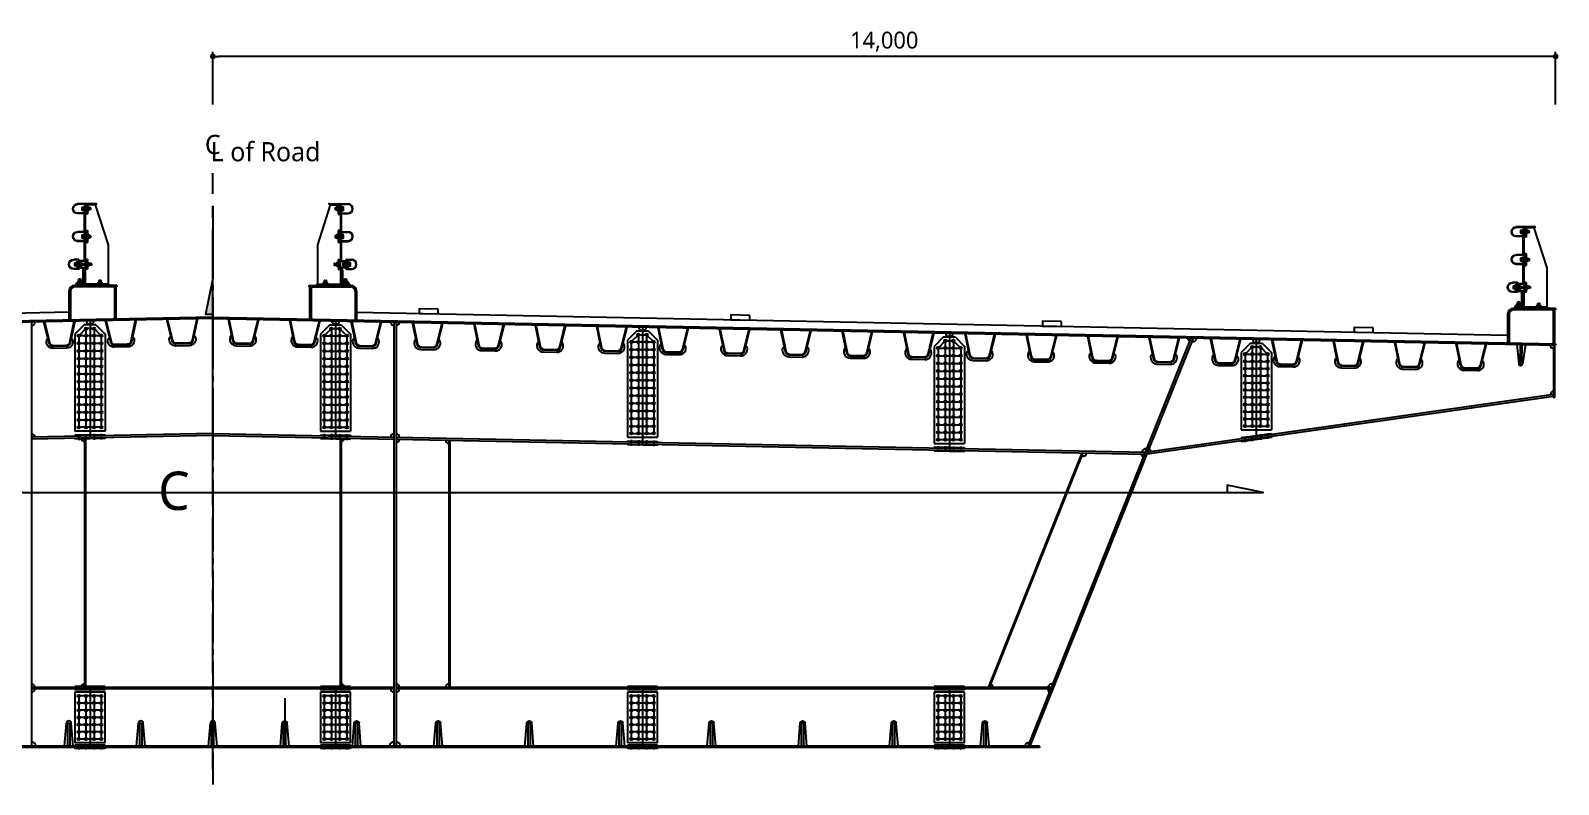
# Model space of a CAD drawing. Header units: metres. Extents: x 185094 to 267743, y 19941 to 53123.
# Drawn here: x 199271 to 215201, y 19941 to 27803 of the extents above; entities that cross this region are included whole.
import ezdxf
from ezdxf.enums import TextEntityAlignment as Align

# ---------------------------------------------------------------- set-up
doc = ezdxf.new("R2010")
doc.units = ezdxf.units.M
doc.header["$LTSCALE"] = 500
for name, pattern in [('CENTER', [2, 1.25, -0.25, 0.25, -0.25]), ('CENTERX2', [101.6, 63.5, -12.7, 12.7, -12.7]), ('D_CENTER', [1.9, 1.5, -0.15, 0.1, -0.15])]:
    doc.linetypes.add(name, pattern=pattern)
doc.layers.get('Defpoints').update_dxf_attribs({"color": 150})
for name, color, linetype in [('CEN', 1, 'CENTERX2'), ('CS-CENT', 1, 'CENTER'), ('CS-DIML', 1, 'Continuous'), ('CS-LEAL', 1, 'Continuous'), ('CS-LIN3', 2, 'Continuous'), ('CS-STEL-MAJR', 3, 'Continuous'), ('CZ-TEX2', 7, 'Continuous'), ('DRAW', 2, 'Continuous'), ('F-SPLICE', 1, 'Continuous'), ('PATT11', 1, 'Continuous'), ('STEEL', 4, 'Continuous')]:
    doc.layers.add(name, color=color, linetype=linetype)
doc.styles.add('CZ-TEXT2', font='malgun_0.ttf')
doc.dimstyles.new('일반도면_100', dxfattribs={"dimscale": 120, "dimtxt": 3.5, "dimasz": 1.2, "dimexe": 1, "dimexo": 0, "dimgap": 1, "dimtad": 1, "dimdec": 0, "dimzin": 0, "dimlunit": 6, "dimtxsty": 'CZ-TEXT2', "dimblk1": 'DOT', "dimblk2": 'DOT', "dimsah": 1, "dimcen": 0.09, "dimclrd": 1, "dimclre": 1, "dimclrt": 7, "dimadec": 0, "dimazin": 0, "dimtfac": 0.072, "dimtdec": 0, "dimtix": 1, "dimtmove": 2, "dimatfit": 2, "dimldrblk": 'DOT', "dimfxl": 0, "dimtolj": 1, "dimtzin": 0, "dimarcsym": 0})

# ---------------------------------------------------------------- blocks, each defined once
blk = doc.blocks.new('U-RIB')
at = {"layer": 'DRAW', "color": 3}
for p, q in [((-152, 0), (-160, -2)), ((-152, 0), (-102, -221)), ((102, -221), (152, 0)), ((152, 0), (160, -2)), ((-160, -2), (-109, -227)), ((109, -227), (160, -2)), ((-70, -260), (70, -260)), ((-70, -280), (70, -280)), ((-63, -252), (63, -252))]:
    blk.add_line(p, q, dxfattribs=at)
for centre, radius, start, end in [((-70, -212), 68, 162.5368, 270), ((-116, -198), 20, 100.4697, 161.2317), ((-69, -220), 40, 190.0739, 269.5546), ((-63, -212), 40, 192.8619, 269.5255), ((63, -212), 40, 270.4745, 347.1381), ((70, -212), 68, 270, 17.4632), ((69, -220), 40, 270.4454, 349.9261), ((116, -198), 20, 18.7683, 79.5303)]:
    blk.add_arc(centre, radius, start, end, dxfattribs=at)
blk = doc.blocks.new('RIB-200X20P')
at = {"layer": 'CS-STEL-MAJR'}
for p, q in [((-45, 0), (-20, -202)), ((-10, 0), (-10, -200)), ((10, 0), (10, -200)), ((45, 0), (20, -202)), ((-10, -200), (10, -200))]:
    blk.add_line(p, q, dxfattribs=at)
blk.add_arc((0, -200), 20, 187.0816, 352.9184, dxfattribs=at)
blk = doc.blocks.new('부_방호울타리0.85')
at = {"layer": 'CS-LIN3'}
for p, q in [((145, 842), (10, 422)), ((135, 850), (135, 842)), ((135, 850), (235, 850)), ((135, 842), (227, 842)), ((196, 807), (196, 793)), ((198, 809), (267, 809)), ((209, 786), (209, 814)), ((224, 817), (212, 817)), ((224, 822), (227, 822)), ((224, 783), (224, 817)), ((227, 842), (227, 742)), ((235, 850), (235, 750)), ((235, 843), (235, 818)), ((239, 843), (239, 818)), ((239, 830), (249, 830)), ((239, 818), (249, 818)), ((242, 850), (330, 850)), ((242, 846), (330, 846)), ((242, 815), (250, 815)), ((242, 811), (250, 811)), ((250, 815), (250, 811)), ((255, 812), (255, 788)), ((267, 812), (267, 788)), ((198, 791), (267, 791)), ((224, 783), (212, 783)), ((224, 778), (227, 778)), ((227, 742), (252, 742)), ((235, 782), (235, 757)), ((235, 750), (260, 750)), ((239, 782), (249, 782)), ((239, 782), (239, 757)), ((239, 770), (249, 770)), ((242, 789), (250, 789)), ((242, 785), (250, 785)), ((242, 754), (330, 754)), ((242, 750), (330, 750)), ((250, 789), (250, 785)), ((252, 742), (252, 573)), ((260, 750), (260, 565)), ((196, 517), (196, 503)), ((198, 519), (267, 519)), ((198, 501), (267, 501)), ((209, 496), (209, 524)), ((224, 527), (212, 527)), ((224, 493), (212, 493)), ((224, 532), (227, 532)), ((224, 493), (224, 527)), ((224, 488), (227, 488)), ((227, 573), (227, 447)), ((252, 573), (227, 573)), ((235, 565), (235, 455)), ((260, 565), (235, 565)), ((235, 553), (235, 528)), ((235, 492), (235, 467)), ((239, 553), (239, 528)), ((239, 540), (249, 540)), ((239, 528), (249, 528)), ((239, 492), (249, 492)), ((239, 492), (239, 467)), ((239, 480), (249, 480)), ((242, 560), (330, 560)), ((242, 556), (330, 556)), ((242, 525), (250, 525)), ((242, 521), (250, 521)), ((242, 499), (250, 499)), ((242, 495), (250, 495)), ((250, 525), (250, 521)), ((250, 499), (250, 495)), ((255, 522), (255, 498)), ((267, 522), (267, 498)), ((10, 422), (10, 14)), ((252, 447), (227, 447)), ((260, 455), (235, 455)), ((242, 464), (330, 464)), ((242, 460), (330, 460)), ((252, 447), (252, 270)), ((260, 455), (260, 262)), ((186, 227), (186, 213)), ((188, 229), (238, 229)), ((188, 211), (238, 211)), ((209, 206), (209, 234)), ((224, 237), (212, 237)), ((224, 203), (212, 203)), ((224, 242), (227, 242)), ((224, 203), (224, 237)), ((224, 198), (227, 198)), ((227, 270), (227, 169)), ((227, 270), (252, 270)), ((227, 169), (252, 169)), ((235, 262), (235, 177)), ((235, 262), (260, 262)), ((235, 177), (260, 177)), ((238, 237), (250, 237)), ((238, 203), (238, 237)), ((238, 208), (238, 232)), ((238, 203), (250, 203)), ((252, 169), (252, 14)), ((253, 206), (253, 234)), ((260, 177), (260, 14)), ((260, 164), (266, 164)), ((276, 227), (276, 213)), ((278, 229), (342, 229)), ((278, 211), (342, 211)), ((289, 206), (289, 234)), ((304, 237), (292, 237)), ((304, 203), (292, 203)), ((304, 242), (307, 242)), ((304, 203), (304, 237)), ((304, 198), (307, 198)), ((310, 177), (310, 263)), ((314, 238), (314, 263)), ((314, 250), (324, 250)), ((314, 238), (324, 238)), ((314, 177), (314, 202)), ((314, 202), (324, 202)), ((314, 190), (324, 190)), ((317, 270), (370, 270)), ((317, 266), (370, 266)), ((317, 235), (327, 235)), ((317, 231), (327, 231)), ((317, 209), (327, 209)), ((317, 205), (327, 205)), ((317, 174), (370, 174)), ((317, 170), (370, 170)), ((327, 231), (327, 235)), ((327, 205), (327, 209)), ((330, 208), (330, 232)), ((342, 208), (342, 232)), ((0, 14), (350, 14)), ((0, 14), (0, 0)), ((0, 0), (350, 0)), ((64, 14), (122, 14)), ((70, 17), (120, 17)), ((70, 14), (70, 17)), ((75, 17), (75, 30)), ((78, 33), (112, 33)), ((84, 33), (84, 48)), ((87, 51), (103, 51)), ((106, 33), (106, 48)), ((115, 17), (115, 30)), ((120, 14), (120, 17)), ((274, 156), (274, 28)), ((274, 28), (332, 28)), ((280, 31), (330, 31)), ((280, 28), (280, 31)), ((285, 31), (285, 44)), ((288, 47), (322, 47)), ((294, 47), (294, 62)), ((297, 65), (313, 65)), ((316, 47), (316, 62)), ((325, 31), (325, 44)), ((330, 28), (330, 31)), ((340, 14), (340, 20)), ((350, 14), (350, 0))]:
    blk.add_line(p, q, dxfattribs=at)
for points in [[(224, 822), (224, 778)], [(224, 532), (224, 488)], [(224, 242), (224, 198)], [(304, 242), (304, 198)]]:
    blk.add_lwpolyline(points, dxfattribs=at)
for points in [[(267, 783), (279, 783, 0.414214), (282, 786), (282, 814, 0.414214), (279, 817), (267, 817)], [(267, 493), (279, 493, 0.414214), (282, 496), (282, 524, 0.414214), (279, 527), (267, 527)], [(235, 189), (235, 251, -0.414214), (241, 257), (304, 257, -0.414214), (310, 251), (310, 189, -0.414214), (304, 182), (241, 182, -0.414214)], [(238, 189), (238, 251, -0.414214), (241, 254), (304, 254, -0.414214), (307, 251), (307, 189, -0.414214), (304, 186), (241, 186, -0.414214)], [(342, 203), (354, 203, 0.414214), (357, 206), (357, 234, 0.414214), (354, 237), (342, 237)]]:
    blk.add_lwpolyline(points, format="xyb", close=True, dxfattribs=at)
for centre, radius, start, end in [((198, 807), 2, 90, 180), ((212, 814), 3, 90, 180), ((242, 843), 7, 90, 180), ((242, 818), 7, 180, 270), ((242, 843), 3, 90, 180), ((242, 818), 3, 180, 270), ((249, 812), 18, 0, 90), ((249, 812), 6, 0, 90), ((330, 800), 50, 270, 90), ((330, 800), 46, 270, 90), ((198, 793), 2, 180, 270), ((212, 786), 3, 180, 270), ((242, 782), 7, 90, 180), ((242, 757), 7, 180, 270), ((242, 782), 3, 90, 180), ((242, 757), 3, 180, 270), ((249, 788), 6, 270, 0), ((249, 788), 18, 270, 0), ((198, 517), 2, 90, 180), ((198, 503), 2, 180, 270), ((212, 524), 3, 90, 180), ((212, 496), 3, 180, 270), ((242, 553), 7, 90, 180), ((242, 528), 7, 180, 270), ((242, 492), 7, 90, 180), ((242, 553), 3, 90, 180), ((242, 528), 3, 180, 270), ((242, 492), 3, 90, 180), ((249, 522), 18, 0, 90), ((249, 522), 6, 0, 90), ((249, 498), 6, 270, 0), ((249, 498), 18, 270, 0), ((330, 510), 50, 270, 90), ((330, 510), 46, 270, 90), ((242, 467), 7, 180, 270), ((242, 467), 3, 180, 270), ((188, 227), 2, 90, 180), ((188, 213), 2, 180, 270), ((212, 234), 3, 90, 180), ((212, 206), 3, 180, 270), ((250, 234), 3, 0, 90), ((250, 206), 3, 270, 0), ((266, 156), 8, 0, 90), ((278, 227), 2, 90, 180), ((278, 213), 2, 180, 270), ((292, 234), 3, 90, 180), ((292, 206), 3, 180, 270), ((317, 263), 7, 90, 180), ((317, 238), 7, 180, 270), ((317, 202), 7, 90, 180), ((317, 177), 7, 180, 270), ((317, 263), 3, 90, 180), ((317, 238), 3, 180, 270), ((317, 202), 3, 90, 180), ((317, 177), 3, 180, 270), ((324, 232), 18, 0, 90), ((324, 232), 6, 0, 90), ((324, 208), 6, 270, 0), ((324, 208), 18, 270, 0), ((370, 220), 50, 270, 90), ((370, 220), 46, 270, 90), ((78, 30), 3, 90, 180), ((87, 48), 3, 90, 180), ((103, 48), 3, 0, 90), ((112, 30), 3, 0, 90), ((288, 44), 3, 90, 180), ((297, 62), 3, 90, 180), ((313, 62), 3, 0, 90), ((322, 44), 3, 0, 90), ((332, 20), 8, 0, 90)]:
    blk.add_arc(centre, radius, start, end, dxfattribs=at)
for p in [(135, 850), (235, 850), (235, 850), (235, 560), (235, 560)]:
    blk.add_point(p, dxfattribs=at)
blk = doc.blocks.new('RIB-240X24P')
at = {"layer": 'CS-STEL-MAJR'}
for p, q in [((-45, 0), (-25, 242)), ((-12, 0), (-12, 240)), ((-12, 240), (12, 240)), ((12, 0), (12, 240)), ((45, 0), (25, 242))]:
    blk.add_line(p, q, dxfattribs=at)
blk.add_arc((0, 240), 25, 4.7433, 175.2567, dxfattribs=at)
blk = doc.blocks.new('_Dot')
at = {"color": 0, "linetype": 'ByBlock', "lineweight": -2}
blk.add_line((-0.5, 0), (-1, 0), dxfattribs=at)
at = {"color": 0, "linetype": 'ByBlock', "const_width": 0.5}
blk.add_lwpolyline([(-0.25, 0, 1), (0.25, 0, 1)], format="xyb", close=True, dxfattribs=at)
blk = doc.blocks.new('*D463')
at = {"layer": 'CS-DIML', "color": 1, "lineweight": -2, "transparency": 16777216}
for p, q in [((201171, 27033), (201171, 27583)), ((215171, 27033), (215171, 27583)), ((215111, 27533), (201231, 27533))]:
    blk.add_line(p, q, dxfattribs=at)
at = {"layer": 'Defpoints', "color": 0, "transparency": 16777216}
for p in [(201171, 27533), (201171, 27033), (215171, 27033)]:
    blk.add_point(p, dxfattribs=at)
at = {"layer": 'CS-DIML', "color": 1, "lineweight": -2, "transparency": 16777216, "xscale": 59.99999999999995, "yscale": 59.99999999999995, "zscale": 59.99999999999995, "rotation": 180}
blk.add_blockref('_Dot', (201171, 27533), dxfattribs=at)
at = {"layer": 'CS-DIML', "color": 1, "lineweight": -2, "transparency": 16777216, "xscale": 59.99999999999995, "yscale": 59.99999999999995, "zscale": 59.99999999999995}
blk.add_blockref('_Dot', (215171, 27533), dxfattribs=at)
at = {"layer": 'CS-DIML', "color": 7, "transparency": 16777216, "insert": (208171, 27688), "char_height": 175, "attachment_point": 5, "style": 'CZ-TEXT2'}
blk.add_mtext('\\A1;14,000', dxfattribs=at)

msp = doc.modelspace()

# ---------------------------------------------------------------- hatches: boundary and pattern name
at = {"layer": 'CS-LEAL'}
msp.add_hatch(color=256, dxfattribs=at).paths.add_polyline_path([(201170.5357, 25221.2878), (201170.5357, 24846.2878), (201095.5357, 24846.2878)])

# ---------------------------------------------------------------- linework, layer by layer
at = {"color": 3}
for p, q in [((199670.5357, 25084.8859), (199670.5357, 24784.8878)), ((199686.5357, 25084.8859), (199686.5357, 24785.2078)), ((202654.5357, 25084.8859), (202654.5357, 24785.2078)), ((202670.5357, 25084.8859), (202670.5357, 24784.8878)), ((214670.5357, 24844.8859), (214670.5357, 24544.8878)), ((214686.5357, 24844.8859), (214686.5357, 24544.5678))]:
    msp.add_line(p, q, dxfattribs=at)
for centre, radius, start, end in [((199730.5357, 25084.8878), 60, 89.99999999, 179.99999994), ((199730.5357, 25084.8878), 44, 89.99999999, 179.99999994), ((202610.5357, 25084.8878), 60, 0.00000006, 90.00000001), ((202610.5357, 25084.8878), 44, 0.00000006, 90.00000001), ((214730.5357, 24844.8878), 60, 89.99999999, 179.99999994), ((214730.5357, 24844.8878), 44, 89.99999999, 179.99999994)]:
    msp.add_arc(centre, radius, start, end, dxfattribs=at)
msp.add_arc((202509.5357, 23554.1038), 35, 270, 358.85423716)
at = {"layer": 'CEN', "color": 1, "linetype": 'D_CENTER'}
msp.add_line((201170.5357, 25971.9206), (201170.5357, 19940.5505), dxfattribs=at)
at = {"layer": 'CS-CENT'}
msp.add_line((201170.5357, 20098.8878), (201170.5357, 26314.8878), dxfattribs=at)
at = {"layer": 'CS-DIML'}
msp.add_line((201920.5357, 20840.0434), (201920.5357, 20340.0434), dxfattribs=at)
at = {"layer": 'CS-LEAL'}
for points in [[(201170.5357, 22971.2878), (201170.5357, 25221.2878), (201095.5357, 24846.2878), (201170.5357, 24846.2878)], [(190220.6593, 22985.2878), (212120.4121, 22985.2878), (211745.4121, 23060.2878), (211745.4121, 22985.2878)]]:
    msp.add_lwpolyline(points, dxfattribs=at)
at = {"layer": 'CS-LIN3'}
for p, q in [((199670.5357, 24864.8878), (187670.5357, 24624.8878)), ((202670.5357, 24864.8878), (214670.5357, 24624.8878))]:
    msp.add_line(p, q, dxfattribs=at)
at = {"layer": 'CS-LIN3', "ltscale": 0.05}
for p, q in [((199830.5357, 24735.2878), (199733.0357, 24637.7878)), ((199950.5357, 24735.2878), (199830.5357, 24735.2878)), ((199895.5357, 24740.3878), (199885.5357, 24740.1878)), ((199890.5357, 24789.2878), (199890.5357, 23555.2838)), ((199950.5357, 24735.2878), (200048.0357, 24637.7878)), ((202390.5357, 24735.2878), (202293.0357, 24637.7878)), ((202390.5357, 24735.2878), (202510.5357, 24735.2878)), ((202445.5357, 24740.3878), (202455.5357, 24740.1878)), ((202450.5357, 24789.2878), (202450.5357, 23555.2838)), ((202510.5357, 24735.2878), (202608.0357, 24637.7878)), ((205650.5357, 24725.2878), (205650.5357, 23491.2838)), ((199733.0357, 24637.7878), (199733.0357, 23625.2878)), ((200048.0357, 24637.7878), (200048.0357, 23625.2878)), ((202293.0357, 24637.7878), (202293.0357, 23625.2878)), ((202608.0357, 24637.7878), (202608.0357, 23625.2878)), ((205590.5357, 24671.2878), (205493.0357, 24573.7878)), ((205493.0357, 24573.7878), (205493.0357, 23561.2878)), ((205590.5357, 24671.2878), (205710.5357, 24671.2878)), ((205645.5357, 24676.3878), (205655.5357, 24676.1878)), ((205710.5357, 24671.2878), (205808.0357, 24573.7878)), ((205808.0357, 24573.7878), (205808.0357, 23561.2878)), ((208790.5357, 24607.2878), (208693.0357, 24509.7878)), ((208790.5357, 24607.2878), (208910.5357, 24607.2878)), ((208845.5357, 24612.3878), (208855.5357, 24612.1878)), ((208850.5357, 24661.2878), (208850.5357, 23427.2838)), ((208910.5357, 24607.2878), (209008.0357, 24509.7878)), ((211990.5357, 24543.2878), (211893.0357, 24445.7878)), ((211990.5357, 24543.2878), (212110.5357, 24543.2878)), ((212045.5357, 24548.3878), (212055.5357, 24548.1878)), ((212050.5357, 24597.2878), (212050.5357, 23547.3194)), ((212110.5357, 24543.2878), (212208.0357, 24445.7878)), ((208693.0357, 24509.7878), (208693.0357, 23497.2878)), ((209008.0357, 24509.7878), (209008.0357, 23497.2878)), ((211893.0357, 24445.7878), (211893.0357, 23638.2878)), ((212208.0357, 24445.7878), (212208.0357, 23638.2878)), ((200048.0357, 23625.2878), (199733.0357, 23625.2878)), ((200048.0357, 23588.4378), (199733.0357, 23582.1378)), ((199733.0357, 23582.1378), (199733.0357, 23572.1378)), ((200048.0357, 23588.4378), (200048.0357, 23578.4378)), ((202293.0357, 23625.2878), (202608.0357, 23625.2878)), ((202293.0357, 23588.4378), (202293.0357, 23578.4378)), ((202293.0357, 23588.4378), (202608.0357, 23582.1378)), ((202608.0357, 23582.1378), (202608.0357, 23572.1378)), ((211893.0357, 23638.2878), (212208.0357, 23638.2878)), ((212208.0357, 23598.7147), (211893.0357, 23554.0555)), ((212208.0357, 23598.7147), (212208.0357, 23588.7147)), ((199733.0357, 23552.1338), (199733.0357, 23542.1338)), ((200048.0357, 23548.4338), (199733.0357, 23542.1338)), ((200048.0357, 23558.4338), (200048.0357, 23548.4338)), ((202293.0357, 23558.4338), (202293.0357, 23548.4338)), ((202293.0357, 23548.4338), (202608.0357, 23542.1338)), ((202608.0357, 23552.1338), (202608.0357, 23542.1338)), ((205493.0357, 23561.2878), (205808.0357, 23561.2878)), ((205493.0357, 23524.4378), (205493.0357, 23514.4378)), ((205493.0357, 23524.4378), (205808.0357, 23518.1378)), ((205493.0357, 23494.4338), (205493.0357, 23484.4338)), ((205493.0357, 23484.4338), (205808.0357, 23478.1338)), ((205808.0357, 23518.1378), (205808.0357, 23508.1378)), ((205808.0357, 23488.1338), (205808.0357, 23478.1338)), ((208693.0357, 23497.2878), (209008.0357, 23497.2878)), ((208693.0357, 23460.4378), (208693.0357, 23450.4378)), ((208693.0357, 23460.4378), (209008.0357, 23454.1378)), ((208693.0357, 23430.4338), (208693.0357, 23420.4338)), ((208693.0357, 23420.4338), (209008.0357, 23414.1338)), ((209008.0357, 23454.1378), (209008.0357, 23444.1378)), ((209008.0357, 23424.1338), (209008.0357, 23414.1338)), ((212208.0357, 23559.6015), (211893.0357, 23515.0373)), ((211893.0357, 23554.0555), (211893.0357, 23544.0555)), ((211893.0357, 23525.0373), (211893.0357, 23515.0373)), ((212208.0357, 23569.6015), (212208.0357, 23559.6015)), ((200048.0357, 20962.8878), (199733.0357, 20962.8878)), ((199733.0357, 20962.8878), (199733.0357, 20952.8878)), ((199733.0357, 20938.8878), (199733.0357, 20928.8878)), ((200048.0357, 20928.8878), (199733.0357, 20928.8878)), ((200048.0357, 20903.8878), (199733.0357, 20903.8878)), ((199733.0357, 20903.8878), (199733.0357, 20373.8878)), ((199890.5357, 20952.8878), (199890.5357, 20324.8878)), ((200048.0357, 20962.8878), (200048.0357, 20952.8878)), ((200048.0357, 20938.8878), (200048.0357, 20928.8878)), ((200048.0357, 20373.8878), (200048.0357, 20903.8878)), ((202608.0357, 20962.8878), (202293.0357, 20962.8878)), ((202293.0357, 20962.8878), (202293.0357, 20952.8878)), ((202293.0357, 20938.8878), (202293.0357, 20928.8878)), ((202608.0357, 20928.8878), (202293.0357, 20928.8878)), ((202608.0357, 20903.8878), (202293.0357, 20903.8878)), ((202293.0357, 20903.8878), (202293.0357, 20373.8878)), ((202450.5357, 20952.8878), (202450.5357, 20324.8878)), ((202608.0357, 20962.8878), (202608.0357, 20952.8878)), ((202608.0357, 20938.8878), (202608.0357, 20928.8878)), ((202608.0357, 20373.8878), (202608.0357, 20903.8878)), ((205808.0357, 20962.8878), (205493.0357, 20962.8878)), ((205493.0357, 20962.8878), (205493.0357, 20952.8878)), ((205493.0357, 20938.8878), (205493.0357, 20928.8878)), ((205808.0357, 20928.8878), (205493.0357, 20928.8878)), ((205808.0357, 20903.8878), (205493.0357, 20903.8878)), ((205493.0357, 20903.8878), (205493.0357, 20373.8878)), ((205650.5357, 20952.8878), (205650.5357, 20324.8878)), ((205808.0357, 20962.8878), (205808.0357, 20952.8878)), ((205808.0357, 20938.8878), (205808.0357, 20928.8878)), ((205808.0357, 20373.8878), (205808.0357, 20903.8878)), ((209008.0357, 20962.8878), (208693.0357, 20962.8878)), ((208693.0357, 20962.8878), (208693.0357, 20952.8878)), ((208693.0357, 20938.8878), (208693.0357, 20928.8878)), ((209008.0357, 20928.8878), (208693.0357, 20928.8878)), ((209008.0357, 20903.8878), (208693.0357, 20903.8878)), ((208693.0357, 20903.8878), (208693.0357, 20373.8878)), ((208850.5357, 20952.8878), (208850.5357, 20324.8878)), ((209008.0357, 20962.8878), (209008.0357, 20952.8878)), ((209008.0357, 20938.8878), (209008.0357, 20928.8878)), ((209008.0357, 20373.8878), (209008.0357, 20903.8878)), ((200048.0357, 20373.8878), (199733.0357, 20373.8878)), ((200048.0357, 20348.8878), (199733.0357, 20348.8878)), ((199733.0357, 20348.8878), (199733.0357, 20338.8878)), ((199733.0357, 20324.8878), (199733.0357, 20314.8878)), ((200048.0357, 20314.8878), (199733.0357, 20314.8878)), ((200048.0357, 20348.8878), (200048.0357, 20338.8878)), ((200048.0357, 20324.8878), (200048.0357, 20314.8878)), ((202608.0357, 20373.8878), (202293.0357, 20373.8878)), ((202608.0357, 20348.8878), (202293.0357, 20348.8878)), ((202293.0357, 20348.8878), (202293.0357, 20338.8878)), ((202293.0357, 20324.8878), (202293.0357, 20314.8878)), ((202608.0357, 20314.8878), (202293.0357, 20314.8878)), ((202608.0357, 20348.8878), (202608.0357, 20338.8878)), ((202608.0357, 20348.8878), (202608.0357, 20338.8878)), ((202608.0357, 20324.8878), (202608.0357, 20314.8878)), ((202608.0357, 20324.8878), (202608.0357, 20314.8878)), ((205808.0357, 20373.8878), (205493.0357, 20373.8878)), ((205808.0357, 20348.8878), (205493.0357, 20348.8878)), ((205493.0357, 20348.8878), (205493.0357, 20338.8878)), ((205493.0357, 20324.8878), (205493.0357, 20314.8878)), ((205808.0357, 20314.8878), (205493.0357, 20314.8878)), ((205808.0357, 20348.8878), (205808.0357, 20338.8878)), ((205808.0357, 20324.8878), (205808.0357, 20314.8878)), ((209008.0357, 20373.8878), (208693.0357, 20373.8878)), ((209008.0357, 20348.8878), (208693.0357, 20348.8878)), ((208693.0357, 20348.8878), (208693.0357, 20338.8878)), ((208693.0357, 20324.8878), (208693.0357, 20314.8878)), ((209008.0357, 20314.8878), (208693.0357, 20314.8878)), ((209008.0357, 20348.8878), (209008.0357, 20338.8878)), ((209008.0357, 20324.8878), (209008.0357, 20314.8878))]:
    msp.add_line(p, q, dxfattribs=at)
at = {"layer": 'CS-LIN3', "color": 8}
for p, q in [((199848.0357, 24695.2878), (199773.0357, 24620.2878)), ((199848.0357, 24695.2878), (199848.0357, 23665.2878)), ((199933.0357, 24695.2878), (199848.0357, 24695.2878)), ((199933.0357, 24695.2878), (199933.0357, 23665.2878)), ((199933.0357, 24695.2878), (200008.0357, 24620.2878)), ((202408.0357, 24695.2878), (202333.0357, 24620.2878)), ((202408.0357, 24695.2878), (202408.0357, 23665.2878)), ((202408.0357, 24695.2878), (202493.0357, 24695.2878)), ((202493.0357, 24695.2878), (202493.0357, 23665.2878)), ((202493.0357, 24695.2878), (202568.0357, 24620.2878)), ((200008.0357, 24620.2878), (199773.0357, 24620.2878)), ((199773.0357, 24620.2878), (199773.0357, 23665.2878)), ((200008.0357, 24540.2878), (199773.0357, 24540.2878)), ((200008.0357, 24620.2878), (200008.0357, 23665.2878)), ((202333.0357, 24620.2878), (202568.0357, 24620.2878)), ((202333.0357, 24620.2878), (202333.0357, 23665.2878)), ((202333.0357, 24540.2878), (202568.0357, 24540.2878)), ((202568.0357, 24620.2878), (202568.0357, 23665.2878)), ((205608.0357, 24631.2878), (205533.0357, 24556.2878)), ((205533.0357, 24556.2878), (205768.0357, 24556.2878)), ((205533.0357, 24556.2878), (205533.0357, 23601.2878)), ((205608.0357, 24631.2878), (205608.0357, 23601.2878)), ((205608.0357, 24631.2878), (205693.0357, 24631.2878)), ((205693.0357, 24631.2878), (205693.0357, 23601.2878)), ((205693.0357, 24631.2878), (205768.0357, 24556.2878)), ((205768.0357, 24556.2878), (205768.0357, 23601.2878)), ((208808.0357, 24567.2878), (208733.0357, 24492.2878)), ((208808.0357, 24567.2878), (208808.0357, 23537.2878)), ((208808.0357, 24567.2878), (208893.0357, 24567.2878)), ((208893.0357, 24567.2878), (208893.0357, 23537.2878)), ((208893.0357, 24567.2878), (208968.0357, 24492.2878)), ((200008.0357, 24460.2878), (199773.0357, 24460.2878)), ((200008.0357, 24380.2878), (199773.0357, 24380.2878)), ((202333.0357, 24460.2878), (202568.0357, 24460.2878)), ((202333.0357, 24380.2878), (202568.0357, 24380.2878)), ((205533.0357, 24476.2878), (205768.0357, 24476.2878)), ((205533.0357, 24396.2878), (205768.0357, 24396.2878)), ((208733.0357, 24492.2878), (208968.0357, 24492.2878)), ((208733.0357, 24492.2878), (208733.0357, 23537.2878)), ((208733.0357, 24412.2878), (208968.0357, 24412.2878)), ((208968.0357, 24492.2878), (208968.0357, 23537.2878)), ((212008.0357, 24503.2878), (211933.0357, 24428.2878)), ((211933.0357, 24428.2878), (211933.0357, 23678.2878)), ((211933.0357, 24428.2878), (212168.0357, 24428.2878)), ((212008.0357, 24503.2878), (212008.0357, 23678.2878)), ((212008.0357, 24503.2878), (212093.0357, 24503.2878)), ((212093.0357, 24503.2878), (212093.0357, 23678.2878)), ((212093.0357, 24503.2878), (212168.0357, 24428.2878)), ((212168.0357, 24428.2878), (212168.0357, 23678.2878)), ((200008.0357, 24300.2878), (199773.0357, 24300.2878)), ((200008.0357, 24220.2878), (199773.0357, 24220.2878)), ((202333.0357, 24300.2878), (202568.0357, 24300.2878)), ((202333.0357, 24220.2878), (202568.0357, 24220.2878)), ((205533.0357, 24316.2878), (205768.0357, 24316.2878)), ((205533.0357, 24236.2878), (205768.0357, 24236.2878)), ((208733.0357, 24332.2878), (208968.0357, 24332.2878)), ((208733.0357, 24252.2878), (208968.0357, 24252.2878)), ((211933.0357, 24353.2878), (212168.0357, 24353.2878)), ((211933.0357, 24278.2878), (212168.0357, 24278.2878)), ((200008.0357, 24140.2878), (199773.0357, 24140.2878)), ((200008.0357, 24060.2878), (199773.0357, 24060.2878)), ((202333.0357, 24140.2878), (202568.0357, 24140.2878)), ((202333.0357, 24060.2878), (202568.0357, 24060.2878)), ((205533.0357, 24156.2878), (205768.0357, 24156.2878)), ((205533.0357, 24076.2878), (205768.0357, 24076.2878)), ((208733.0357, 24172.2878), (208968.0357, 24172.2878)), ((208733.0357, 24092.2878), (208968.0357, 24092.2878)), ((211933.0357, 24203.2878), (212168.0357, 24203.2878)), ((211933.0357, 24128.2878), (212168.0357, 24128.2878)), ((200008.0357, 23980.2878), (199773.0357, 23980.2878)), ((200008.0357, 23900.2878), (199773.0357, 23900.2878)), ((202333.0357, 23980.2878), (202568.0357, 23980.2878)), ((202333.0357, 23900.2878), (202568.0357, 23900.2878)), ((205533.0357, 23996.2878), (205768.0357, 23996.2878)), ((205533.0357, 23916.2878), (205768.0357, 23916.2878)), ((208733.0357, 24012.2878), (208968.0357, 24012.2878)), ((208733.0357, 23932.2878), (208968.0357, 23932.2878)), ((211933.0357, 24053.2878), (212168.0357, 24053.2878)), ((211933.0357, 23978.2878), (212168.0357, 23978.2878)), ((211933.0357, 23903.2878), (212168.0357, 23903.2878)), ((200008.0357, 23820.2878), (199773.0357, 23820.2878)), ((200008.0357, 23740.2878), (199773.0357, 23740.2878)), ((202333.0357, 23820.2878), (202568.0357, 23820.2878)), ((202333.0357, 23740.2878), (202568.0357, 23740.2878)), ((205533.0357, 23836.2878), (205768.0357, 23836.2878)), ((205533.0357, 23756.2878), (205768.0357, 23756.2878)), ((208733.0357, 23852.2878), (208968.0357, 23852.2878)), ((208733.0357, 23772.2878), (208968.0357, 23772.2878)), ((211933.0357, 23828.2878), (212168.0357, 23828.2878)), ((211933.0357, 23753.2878), (212168.0357, 23753.2878)), ((200008.0357, 23665.2878), (199773.0357, 23665.2878)), ((199773.0357, 23592.6513), (199773.0357, 23532.8946)), ((199848.0357, 23594.1513), (199848.0357, 23534.3946)), ((199933.0357, 23595.8513), (199933.0357, 23536.0946)), ((200008.0357, 23597.3513), (200008.0357, 23537.5946)), ((202333.0357, 23665.2878), (202568.0357, 23665.2878)), ((202333.0357, 23597.3513), (202333.0357, 23537.5946)), ((202408.0357, 23595.8513), (202408.0357, 23536.0946)), ((202493.0357, 23594.1513), (202493.0357, 23534.3946)), ((202568.0357, 23592.6513), (202568.0357, 23532.8946)), ((205533.0357, 23676.2878), (205768.0357, 23676.2878)), ((205533.0357, 23601.2878), (205768.0357, 23601.2878)), ((208733.0357, 23692.2878), (208968.0357, 23692.2878)), ((208733.0357, 23612.2878), (208968.0357, 23612.2878)), ((211933.0357, 23678.2878), (212168.0357, 23678.2878)), ((212008.0357, 23580.3597), (212008.0357, 23521.3068)), ((212093.0357, 23592.4105), (212093.0357, 23533.332)), ((212168.0357, 23603.0437), (212168.0357, 23543.9426)), ((205533.0357, 23533.3513), (205533.0357, 23473.5946)), ((205608.0357, 23531.8513), (205608.0357, 23472.0946)), ((205693.0357, 23530.1513), (205693.0357, 23470.3946)), ((205768.0357, 23528.6513), (205768.0357, 23468.8946)), ((208733.0357, 23537.2878), (208968.0357, 23537.2878)), ((208733.0357, 23469.3513), (208733.0357, 23409.5946)), ((208808.0357, 23467.8513), (208808.0357, 23408.0946)), ((208893.0357, 23466.1513), (208893.0357, 23406.3946)), ((208968.0357, 23464.6513), (208968.0357, 23404.8946)), ((211933.0357, 23569.7265), (211933.0357, 23510.6962)), ((199773.0357, 20972.8878), (199773.0357, 20918.8878)), ((199848.0357, 20972.8878), (199848.0357, 20918.8878)), ((199933.0357, 20972.8878), (199933.0357, 20918.8878)), ((200008.0357, 20972.8878), (200008.0357, 20918.8878)), ((202333.0357, 20972.8878), (202333.0357, 20918.8878)), ((202408.0357, 20972.8878), (202408.0357, 20918.8878)), ((202493.0357, 20972.8878), (202493.0357, 20918.8878)), ((202568.0357, 20972.8878), (202568.0357, 20918.8878)), ((205533.0357, 20972.8878), (205533.0357, 20918.8878)), ((205608.0357, 20972.8878), (205608.0357, 20918.8878)), ((205693.0357, 20972.8878), (205693.0357, 20918.8878)), ((205768.0357, 20972.8878), (205768.0357, 20918.8878)), ((208733.0357, 20972.8878), (208733.0357, 20918.8878)), ((208808.0357, 20972.8878), (208808.0357, 20918.8878)), ((208893.0357, 20972.8878), (208893.0357, 20918.8878)), ((208968.0357, 20972.8878), (208968.0357, 20918.8878)), ((199773.0357, 20863.8878), (199773.0357, 20413.8878)), ((199848.0357, 20863.8878), (199848.0357, 20413.8878)), ((199933.0357, 20863.8878), (199933.0357, 20413.8878)), ((200008.0357, 20863.8878), (200008.0357, 20413.8878)), ((202333.0357, 20863.8878), (202333.0357, 20413.8878)), ((202408.0357, 20863.8878), (202408.0357, 20413.8878)), ((202493.0357, 20863.8878), (202493.0357, 20413.8878)), ((202568.0357, 20863.8878), (202568.0357, 20413.8878)), ((205533.0357, 20863.8878), (205533.0357, 20413.8878)), ((205608.0357, 20863.8878), (205608.0357, 20413.8878)), ((205693.0357, 20863.8878), (205693.0357, 20413.8878)), ((205768.0357, 20863.8878), (205768.0357, 20413.8878)), ((208733.0357, 20863.8878), (208733.0357, 20413.8878)), ((208808.0357, 20863.8878), (208808.0357, 20413.8878)), ((208893.0357, 20863.8878), (208893.0357, 20413.8878)), ((208968.0357, 20863.8878), (208968.0357, 20413.8878)), ((199773.0357, 20358.8878), (199773.0357, 20304.8878)), ((199848.0357, 20358.8878), (199848.0357, 20304.8878)), ((199933.0357, 20358.8878), (199933.0357, 20304.8878)), ((200008.0357, 20358.8878), (200008.0357, 20304.8878)), ((202333.0357, 20358.8878), (202333.0357, 20304.8878)), ((202408.0357, 20358.8878), (202408.0357, 20304.8878)), ((202493.0357, 20358.8878), (202493.0357, 20304.8878)), ((202568.0357, 20358.8878), (202568.0357, 20304.8878)), ((205533.0357, 20358.8878), (205533.0357, 20304.8878)), ((205608.0357, 20358.8878), (205608.0357, 20304.8878)), ((205693.0357, 20358.8878), (205693.0357, 20304.8878)), ((205768.0357, 20358.8878), (205768.0357, 20304.8878)), ((208733.0357, 20358.8878), (208733.0357, 20304.8878)), ((208808.0357, 20358.8878), (208808.0357, 20304.8878)), ((208893.0357, 20358.8878), (208893.0357, 20304.8878)), ((208968.0357, 20358.8878), (208968.0357, 20304.8878))]:
    msp.add_line(p, q, dxfattribs=at)
at = {"layer": 'CS-LIN3', "color": 8, "ltscale": 0.05}
for p, q in [((200008.0357, 20863.8878), (199773.0357, 20863.8878)), ((200008.0357, 20788.8878), (199773.0357, 20788.8878)), ((200008.0357, 20713.8878), (199773.0357, 20713.8878)), ((202568.0357, 20863.8878), (202333.0357, 20863.8878)), ((202568.0357, 20788.8878), (202333.0357, 20788.8878)), ((202568.0357, 20713.8878), (202333.0357, 20713.8878)), ((205768.0357, 20863.8878), (205533.0357, 20863.8878)), ((205768.0357, 20788.8878), (205533.0357, 20788.8878)), ((205768.0357, 20713.8878), (205533.0357, 20713.8878)), ((208968.0357, 20863.8878), (208733.0357, 20863.8878)), ((208968.0357, 20788.8878), (208733.0357, 20788.8878)), ((208968.0357, 20713.8878), (208733.0357, 20713.8878)), ((200008.0357, 20638.8878), (199773.0357, 20638.8878)), ((200008.0357, 20563.8878), (199773.0357, 20563.8878)), ((202568.0357, 20638.8878), (202333.0357, 20638.8878)), ((202568.0357, 20563.8878), (202333.0357, 20563.8878)), ((205768.0357, 20638.8878), (205533.0357, 20638.8878)), ((205768.0357, 20563.8878), (205533.0357, 20563.8878)), ((208968.0357, 20638.8878), (208733.0357, 20638.8878)), ((208968.0357, 20563.8878), (208733.0357, 20563.8878)), ((200008.0357, 20488.8878), (199773.0357, 20488.8878)), ((200008.0357, 20413.8878), (199773.0357, 20413.8878)), ((202568.0357, 20488.8878), (202333.0357, 20488.8878)), ((202568.0357, 20413.8878), (202333.0357, 20413.8878)), ((205768.0357, 20488.8878), (205533.0357, 20488.8878)), ((205768.0357, 20413.8878), (205533.0357, 20413.8878)), ((208968.0357, 20488.8878), (208733.0357, 20488.8878)), ((208968.0357, 20413.8878), (208733.0357, 20413.8878))]:
    msp.add_line(p, q, dxfattribs=at)
at = {"layer": 'CS-LIN3'}
for points in [[(203520.5357, 24897.8878), (203320.5357, 24901.8878), (203320.5357, 24851.8878), (203520.5357, 24847.8878)], [(206770.5357, 24832.8878), (206570.5357, 24836.8878), (206570.5357, 24786.8878), (206770.5357, 24782.8878)], [(210020.5357, 24767.8878), (209820.5357, 24771.8878), (209820.5357, 24721.8878), (210020.5357, 24717.8878)], [(213270.5357, 24702.8878), (213070.5357, 24706.8878), (213070.5357, 24656.8878), (213270.5357, 24652.8878)]]:
    msp.add_lwpolyline(points, close=True, dxfattribs=at)
at = {"layer": 'CS-LIN3', "color": 8}
for centre in [(199848.0357, 24695.2878), (199933.0357, 24695.2878), (202408.0357, 24695.2878), (202493.0357, 24695.2878), (199773.0357, 24620.2878), (199773.0357, 24540.2878), (199848.0357, 24620.2878), (199848.0357, 24540.2878), (199933.0357, 24620.2878), (199933.0357, 24540.2878), (200008.0357, 24620.2878), (200008.0357, 24540.2878), (202333.0357, 24620.2878), (202333.0357, 24540.2878), (202408.0357, 24620.2878), (202408.0357, 24540.2878), (202493.0357, 24620.2878), (202493.0357, 24540.2878), (202568.0357, 24620.2878), (202568.0357, 24540.2878), (205533.0357, 24556.2878), (205608.0357, 24631.2878), (205608.0357, 24556.2878), (205693.0357, 24631.2878), (205693.0357, 24556.2878), (205768.0357, 24556.2878), (208808.0357, 24567.2878), (208893.0357, 24567.2878), (199773.0357, 24460.2878), (199773.0357, 24380.2878), (199848.0357, 24460.2878), (199848.0357, 24380.2878), (199933.0357, 24460.2878), (199933.0357, 24380.2878), (200008.0357, 24460.2878), (200008.0357, 24380.2878), (202333.0357, 24460.2878), (202333.0357, 24380.2878), (202408.0357, 24460.2878), (202408.0357, 24380.2878), (202493.0357, 24460.2878), (202493.0357, 24380.2878), (202568.0357, 24460.2878), (202568.0357, 24380.2878), (205533.0357, 24476.2878), (205533.0357, 24396.2878), (205608.0357, 24476.2878), (205608.0357, 24396.2878), (205693.0357, 24476.2878), (205693.0357, 24396.2878), (205768.0357, 24476.2878), (205768.0357, 24396.2878), (208733.0357, 24492.2878), (208733.0357, 24412.2878), (208808.0357, 24492.2878), (208808.0357, 24412.2878), (208893.0357, 24492.2878), (208893.0357, 24412.2878), (208968.0357, 24492.2878), (208968.0357, 24412.2878), (211933.0357, 24428.2878), (212008.0357, 24503.2878), (212008.0357, 24428.2878), (212093.0357, 24503.2878), (212093.0357, 24428.2878), (212168.0357, 24428.2878), (199773.0357, 24300.2878), (199773.0357, 24220.2878), (199848.0357, 24300.2878), (199848.0357, 24220.2878), (199933.0357, 24300.2878), (199933.0357, 24220.2878), (200008.0357, 24300.2878), (200008.0357, 24220.2878), (202333.0357, 24300.2878), (202333.0357, 24220.2878), (202408.0357, 24300.2878), (202408.0357, 24220.2878), (202493.0357, 24300.2878), (202493.0357, 24220.2878), (202568.0357, 24300.2878), (202568.0357, 24220.2878), (205533.0357, 24316.2878), (205533.0357, 24236.2878), (205608.0357, 24316.2878), (205608.0357, 24236.2878), (205693.0357, 24316.2878), (205693.0357, 24236.2878), (205768.0357, 24316.2878), (205768.0357, 24236.2878), (208733.0357, 24332.2878), (208733.0357, 24252.2878), (208808.0357, 24332.2878), (208808.0357, 24252.2878), (208893.0357, 24332.2878), (208893.0357, 24252.2878), (208968.0357, 24332.2878), (208968.0357, 24252.2878), (211933.0357, 24353.2878), (211933.0357, 24278.2878), (211933.0357, 24203.2878), (212008.0357, 24353.2878), (212008.0357, 24278.2878), (212008.0357, 24203.2878), (212093.0357, 24353.2878), (212093.0357, 24278.2878), (212093.0357, 24203.2878), (212168.0357, 24353.2878), (212168.0357, 24278.2878), (212168.0357, 24203.2878), (199773.0357, 24140.2878), (199773.0357, 24060.2878), (199848.0357, 24140.2878), (199848.0357, 24060.2878), (199933.0357, 24140.2878), (199933.0357, 24060.2878), (200008.0357, 24140.2878), (200008.0357, 24060.2878), (202333.0357, 24140.2878), (202333.0357, 24060.2878), (202408.0357, 24140.2878), (202408.0357, 24060.2878), (202493.0357, 24140.2878), (202493.0357, 24060.2878), (202568.0357, 24140.2878), (202568.0357, 24060.2878), (205533.0357, 24156.2878), (205533.0357, 24076.2878), (205608.0357, 24156.2878), (205608.0357, 24076.2878), (205693.0357, 24156.2878), (205693.0357, 24076.2878), (205768.0357, 24156.2878), (205768.0357, 24076.2878), (208733.0357, 24172.2878), (208733.0357, 24092.2878), (208808.0357, 24172.2878), (208808.0357, 24092.2878), (208893.0357, 24172.2878), (208893.0357, 24092.2878), (208968.0357, 24172.2878), (208968.0357, 24092.2878), (211933.0357, 24128.2878), (211933.0357, 24053.2878), (212008.0357, 24128.2878), (212008.0357, 24053.2878), (212093.0357, 24128.2878), (212093.0357, 24053.2878), (212168.0357, 24128.2878), (212168.0357, 24053.2878), (199773.0357, 23980.2878), (199773.0357, 23900.2878), (199848.0357, 23980.2878), (199848.0357, 23900.2878), (199933.0357, 23980.2878), (199933.0357, 23900.2878), (200008.0357, 23980.2878), (200008.0357, 23900.2878), (202333.0357, 23980.2878), (202333.0357, 23900.2878), (202408.0357, 23980.2878), (202408.0357, 23900.2878), (202493.0357, 23980.2878), (202493.0357, 23900.2878), (202568.0357, 23980.2878), (202568.0357, 23900.2878), (205533.0357, 23996.2878), (205533.0357, 23916.2878), (205608.0357, 23996.2878), (205608.0357, 23916.2878), (205693.0357, 23996.2878), (205693.0357, 23916.2878), (205768.0357, 23996.2878), (205768.0357, 23916.2878), (208733.0357, 24012.2878), (208733.0357, 23932.2878), (208808.0357, 24012.2878), (208808.0357, 23932.2878), (208893.0357, 24012.2878), (208893.0357, 23932.2878), (208968.0357, 24012.2878), (208968.0357, 23932.2878), (211933.0357, 23978.2878), (211933.0357, 23903.2878), (212008.0357, 23978.2878), (212008.0357, 23903.2878), (212093.0357, 23978.2878), (212093.0357, 23903.2878), (212168.0357, 23978.2878), (212168.0357, 23903.2878), (199773.0357, 23820.2878), (199773.0357, 23740.2878), (199848.0357, 23820.2878), (199848.0357, 23740.2878), (199933.0357, 23820.2878), (199933.0357, 23740.2878), (200008.0357, 23820.2878), (200008.0357, 23740.2878), (202333.0357, 23820.2878), (202333.0357, 23740.2878), (202408.0357, 23820.2878), (202408.0357, 23740.2878), (202493.0357, 23820.2878), (202493.0357, 23740.2878), (202568.0357, 23820.2878), (202568.0357, 23740.2878), (205533.0357, 23836.2878), (205533.0357, 23756.2878), (205608.0357, 23836.2878), (205608.0357, 23756.2878), (205693.0357, 23836.2878), (205693.0357, 23756.2878), (205768.0357, 23836.2878), (205768.0357, 23756.2878), (208733.0357, 23852.2878), (208733.0357, 23772.2878), (208808.0357, 23852.2878), (208808.0357, 23772.2878), (208893.0357, 23852.2878), (208893.0357, 23772.2878), (208968.0357, 23852.2878), (208968.0357, 23772.2878), (211933.0357, 23828.2878), (211933.0357, 23753.2878), (212008.0357, 23828.2878), (212008.0357, 23753.2878), (212093.0357, 23828.2878), (212093.0357, 23753.2878), (212168.0357, 23828.2878), (212168.0357, 23753.2878), (199773.0357, 23665.2878), (199848.0357, 23665.2878), (199933.0357, 23665.2878), (200008.0357, 23665.2878), (202333.0357, 23665.2878), (202408.0357, 23665.2878), (202493.0357, 23665.2878), (202568.0357, 23665.2878), (205533.0357, 23676.2878), (205533.0357, 23601.2878), (205608.0357, 23676.2878), (205608.0357, 23601.2878), (205693.0357, 23676.2878), (205693.0357, 23601.2878), (205768.0357, 23676.2878), (205768.0357, 23601.2878), (208733.0357, 23692.2878), (208733.0357, 23612.2878), (208808.0357, 23692.2878), (208808.0357, 23612.2878), (208893.0357, 23692.2878), (208893.0357, 23612.2878), (208968.0357, 23692.2878), (208968.0357, 23612.2878), (211933.0357, 23678.2878), (212008.0357, 23678.2878), (212093.0357, 23678.2878), (212168.0357, 23678.2878), (208733.0357, 23537.2878), (208808.0357, 23537.2878), (208893.0357, 23537.2878), (208968.0357, 23537.2878)]:
    msp.add_circle(centre, 12.5, dxfattribs=at)
at = {"layer": 'CS-LIN3', "color": 8, "ltscale": 0.05}
for centre in [(199773.0357, 20863.8878), (199848.0357, 20863.8878), (199933.0357, 20863.8878), (200008.0357, 20863.8878), (202333.0357, 20863.8878), (202408.0357, 20863.8878), (202493.0357, 20863.8878), (202568.0357, 20863.8878), (205533.0357, 20863.8878), (205608.0357, 20863.8878), (205693.0357, 20863.8878), (205768.0357, 20863.8878), (208733.0357, 20863.8878), (208808.0357, 20863.8878), (208893.0357, 20863.8878), (208968.0357, 20863.8878), (199773.0357, 20788.8878), (199773.0357, 20713.8878), (199848.0357, 20788.8878), (199848.0357, 20713.8878), (199933.0357, 20788.8878), (199933.0357, 20713.8878), (200008.0357, 20788.8878), (200008.0357, 20713.8878), (202333.0357, 20788.8878), (202333.0357, 20713.8878), (202408.0357, 20788.8878), (202408.0357, 20713.8878), (202493.0357, 20788.8878), (202493.0357, 20713.8878), (202568.0357, 20788.8878), (202568.0357, 20713.8878), (205533.0357, 20788.8878), (205533.0357, 20713.8878), (205608.0357, 20788.8878), (205608.0357, 20713.8878), (205693.0357, 20788.8878), (205693.0357, 20713.8878), (205768.0357, 20788.8878), (205768.0357, 20713.8878), (208733.0357, 20788.8878), (208733.0357, 20713.8878), (208808.0357, 20788.8878), (208808.0357, 20713.8878), (208893.0357, 20788.8878), (208893.0357, 20713.8878), (208968.0357, 20788.8878), (208968.0357, 20713.8878), (199773.0357, 20638.8878), (199773.0357, 20563.8878), (199848.0357, 20638.8878), (199848.0357, 20563.8878), (199933.0357, 20638.8878), (199933.0357, 20563.8878), (200008.0357, 20638.8878), (200008.0357, 20563.8878), (202333.0357, 20638.8878), (202333.0357, 20563.8878), (202408.0357, 20638.8878), (202408.0357, 20563.8878), (202493.0357, 20638.8878), (202493.0357, 20563.8878), (202568.0357, 20638.8878), (202568.0357, 20563.8878), (205533.0357, 20638.8878), (205533.0357, 20563.8878), (205608.0357, 20638.8878), (205608.0357, 20563.8878), (205693.0357, 20638.8878), (205693.0357, 20563.8878), (205768.0357, 20638.8878), (205768.0357, 20563.8878), (208733.0357, 20638.8878), (208733.0357, 20563.8878), (208808.0357, 20638.8878), (208808.0357, 20563.8878), (208893.0357, 20638.8878), (208893.0357, 20563.8878), (208968.0357, 20638.8878), (208968.0357, 20563.8878), (199773.0357, 20488.8878), (199773.0357, 20413.8878), (199848.0357, 20488.8878), (199848.0357, 20413.8878), (199933.0357, 20488.8878), (199933.0357, 20413.8878), (200008.0357, 20488.8878), (200008.0357, 20413.8878), (202333.0357, 20488.8878), (202333.0357, 20413.8878), (202408.0357, 20488.8878), (202408.0357, 20413.8878), (202493.0357, 20488.8878), (202493.0357, 20413.8878), (202568.0357, 20488.8878), (202568.0357, 20413.8878), (205533.0357, 20488.8878), (205533.0357, 20413.8878), (205608.0357, 20488.8878), (205608.0357, 20413.8878), (205693.0357, 20488.8878), (205693.0357, 20413.8878), (205768.0357, 20488.8878), (205768.0357, 20413.8878), (208733.0357, 20488.8878), (208733.0357, 20413.8878), (208808.0357, 20488.8878), (208808.0357, 20413.8878), (208893.0357, 20488.8878), (208893.0357, 20413.8878), (208968.0357, 20488.8878), (208968.0357, 20413.8878)]:
    msp.add_circle(centre, 12.5, dxfattribs=at)
at = {"layer": 'CS-LIN3', "ltscale": 0.05}
for centre, start, end in [((199885.5357, 24775.1878), 181.14576284, 270), ((199895.5357, 24775.3878), 270, 1.14576284), ((202445.5357, 24775.3878), 178.85423716, 270), ((202455.5357, 24775.1878), 270, 358.85423716), ((205645.5357, 24711.3878), 178.85423716, 270), ((205655.5357, 24711.1878), 270, 358.85423716), ((208845.5357, 24647.3878), 178.85423716, 270), ((208855.5357, 24647.1878), 270, 358.85423716), ((212045.5357, 24583.3878), 178.85423716, 270), ((212055.5357, 24583.1878), 270, 358.85423716)]:
    msp.add_arc(centre, 35, start, end, dxfattribs=at)
at = {"layer": 'CS-STEL-MAJR'}
for p, q in [((200170.5357, 25144.8878), (199730.5357, 25144.8878)), ((200170.5357, 25128.8878), (199730.5357, 25128.8878)), ((200144.5357, 25128.8878), (200144.5357, 24794.3678)), ((200160.5357, 25128.8878), (200160.5357, 24794.6878)), ((200170.5357, 25144.8878), (200170.5357, 25128.8878)), ((202170.5357, 25144.8878), (202170.5357, 25128.8878)), ((202170.5357, 25144.8878), (202610.5357, 25144.8878)), ((202170.5357, 25128.8878), (202610.5357, 25128.8878)), ((202180.5357, 25128.8878), (202180.5357, 24794.6878)), ((202196.5357, 25128.8878), (202196.5357, 24794.3678)), ((215170.5357, 24904.8878), (214730.5357, 24904.8878)), ((215170.5357, 24888.8878), (214730.5357, 24888.8878)), ((215144.5357, 24888.8878), (215144.5357, 24535.2078)), ((215160.5357, 24888.8878), (215160.5357, 24534.8878)), ((215170.5357, 24904.8878), (215170.5357, 24888.8878)), ((201170.5357, 24814.8878), (187170.5357, 24534.8878)), ((201170.5357, 24800.8878), (187170.5357, 24520.8878)), ((199281.5357, 24763.1078), (199281.5357, 20338.8878)), ((201170.5357, 24814.8878), (215170.5357, 24534.8878)), ((201170.5357, 24800.8878), (215170.5357, 24520.8878)), ((203059.5357, 24763.1078), (203059.5357, 20338.8878)), ((203081.5357, 24762.6678), (203081.5357, 20338.8878)), ((209670.5357, 20338.8878), (211370.5357, 24596.8878)), ((209694.2243, 20338.8878), (211394.0366, 24596.4178)), ((215170.5357, 24534.8878), (215170.5357, 24520.8878)), ((215150.5357, 24521.2878), (215150.5357, 23975.8878)), ((215160.5357, 24521.0878), (215160.5357, 23975.8878)), ((215150.5357, 23985.8878), (210910.8104, 23386.0783)), ((215150.5357, 24005.8878), (210918.7337, 23405.9238)), ((215150.5357, 23975.8878), (215160.5357, 23975.8878)), ((201170.5357, 23600.8878), (199281.5357, 23563.1078)), ((201170.5357, 23580.8838), (199281.5357, 23543.1038)), ((201170.5357, 23600.8878), (203059.5357, 23563.1078)), ((201170.5357, 23580.8838), (203059.5357, 23543.1038)), ((199831.5357, 23554.1038), (199831.5357, 20952.8878)), ((199843.5357, 23554.3438), (199843.5357, 20952.8878)), ((202497.5357, 23554.3438), (202497.5357, 20952.8878)), ((202509.5357, 23554.1038), (202509.5357, 20952.8878)), ((203081.5357, 23562.6678), (210895.2328, 23406.3938)), ((203081.5357, 23542.6638), (210887.3095, 23386.5483)), ((203631.5357, 23531.6638), (203631.5357, 20952.8878)), ((203643.5357, 23531.4238), (203643.5357, 20952.8878)), ((209256.7008, 20952.8878), (210233.5562, 23399.6234)), ((209269.6218, 20952.8878), (210246.3749, 23399.367)), ((203059.5357, 20952.8878), (199281.5357, 20952.8878)), ((203059.5357, 20938.8878), (199281.5357, 20938.8878)), ((209915.6743, 20952.8878), (203081.5357, 20952.8878)), ((209910.0848, 20938.8878), (203081.5357, 20938.8878)), ((209790.5357, 20338.8878), (192550.5357, 20338.8878)), ((209790.5357, 20324.8878), (192550.5357, 20324.8878)), ((209790.5357, 20338.8878), (209790.5357, 20324.8878))]:
    msp.add_line(p, q, dxfattribs=at)
for centre, radius, start, end in [((199281.5357, 24763.1078), 35, 270, 1.14576284), ((203059.5357, 24763.1078), 35, 178.85423716, 270), ((203081.5357, 24762.6678), 35, 270, 358.85423716), ((211370.5357, 24596.8878), 35, 178.85423716, 248.23572021), ((211394.0366, 24596.4178), 35, 248.23572021, 358.85423716), ((215150.5357, 24521.2878), 35, 178.85423716, 270), ((215150.5357, 24005.8878), 35, 90, 188.23008411), ((199281.5357, 23563.1078), 35, 1.14576284, 90), ((203059.5357, 23563.1078), 35, 90, 178.85423716), ((203081.5357, 23562.6678), 35, 358.85423716, 90), ((199831.5357, 23554.1038), 35, 181.14576284, 270), ((203081.5357, 23542.6638), 35, 270, 358.85423716), ((203631.5357, 23531.6638), 35, 178.85423716, 270), ((210895.2328, 23406.3938), 35, 68.23572021, 178.85423716), ((210918.7337, 23405.9238), 35, 8.06933417, 68.23572021), ((210246.3749, 23399.367), 35, 248.23572021, 358.85423716), ((210887.3095, 23386.5483), 35, 178.85423716, 248.23572021), ((199281.5357, 20952.8878), 35, 0, 90), ((199281.5357, 20938.8878), 35, 270, 0), ((199831.5357, 20952.8878), 35, 90, 180), ((202509.5357, 20952.8878), 35, 0, 90), ((203059.5357, 20938.8878), 35, 180, 270), ((203081.5357, 20952.8878), 35, 0, 90), ((203081.5357, 20938.8878), 35, 270, 0), ((203631.5357, 20952.8878), 35, 90, 180), ((209269.6218, 20952.8878), 35, 0, 68.23572021), ((209910.0848, 20938.8878), 35, 180, 248.23572021), ((209915.6743, 20952.8878), 35, 68.23572021, 180), ((199281.5357, 20338.8878), 45, 0, 90), ((203059.5357, 20338.8878), 45, 90, 180), ((203081.5357, 20338.8878), 45, 0, 90), ((209670.5357, 20338.8878), 35, 68.23572021, 180)]:
    msp.add_arc(centre, radius, start, end, dxfattribs=at)
at = {"layer": 'F-SPLICE'}
for p, q in [((211893.0357, 24046.4378), (211893.0357, 24036.4378)), ((211893.0357, 24018.4378), (211893.0357, 24008.4378)), ((212208.0357, 24040.1378), (212208.0357, 24030.1378)), ((212208.0357, 24012.1378), (212208.0357, 24002.1378))]:
    msp.add_line(p, q, dxfattribs=at)

# ---------------------------------------------------------------- block references
for p in [(199670.5357, 20338.8878), (200420.5357, 20338.8878), (201170.5357, 20338.8878)]:
    msp.add_blockref('RIB-240X24P', p)
at = {"xscale": -1}
for p in [(201920.5357, 20338.8878), (202670.5357, 20338.8878), (203520.5357, 20338.8878), (204470.5357, 20338.8878), (205420.5357, 20338.8878), (206370.5357, 20338.8878), (207320.5357, 20338.8878), (208270.5357, 20338.8878), (209220.5357, 20338.8878)]:
    msp.add_blockref('RIB-240X24P', p, dxfattribs=at)
at = {"layer": 'PATT11', "xscale": -1}
for p in [(200090.5357, 25144.8878), (215090.5357, 24904.8878)]:
    msp.add_blockref('부_방호울타리0.85', p, dxfattribs=at)
at = {"layer": 'PATT11'}
msp.add_blockref('부_방호울타리0.85', (202250.5357, 25144.8878), dxfattribs=at)
at = {"layer": 'STEEL', "xscale": -1}
for name, p, rotation in [('U-RIB', (199570.5357, 24768.8878), 1.145762902195324), ('U-RIB', (200210.5357, 24781.6878), 1.145762902195324), ('U-RIB', (200850.5357, 24794.4878), 1.145762902195324), ('RIB-200X20P', (214810.5197, 24528.0881), 358.8542379471776)]:
    msp.add_blockref(name, p, dxfattribs=dict(at, rotation=rotation))
at = {"layer": 'STEEL', "rotation": 358.8542370978046}
for p in [(201490.5357, 24794.4878), (202130.5357, 24781.6878), (202770.5357, 24768.8878), (203410.5357, 24756.0878), (204050.5357, 24743.2878), (204690.5357, 24730.4878), (205330.5357, 24717.6878), (205330.5357, 24717.6878), (205970.5357, 24704.8878), (206610.5357, 24692.0878), (207250.5357, 24679.2878), (207890.5357, 24666.4878), (208530.5357, 24653.6878), (209170.5357, 24640.8878), (209810.5357, 24628.0878), (210450.5357, 24615.2878), (211090.5357, 24602.4878), (211730.5357, 24589.6878), (212370.5357, 24576.8878), (213010.5357, 24564.0878), (213650.5357, 24551.2878), (214290.5357, 24538.4878)]:
    msp.add_blockref('U-RIB', p, dxfattribs=at)

# ---------------------------------------------------------------- texts
at = {"layer": 'CZ-TEX2', "style": 'CZ-TEXT2'}
msp.add_text('C', height=200, dxfattribs=at).set_placement((201170.5357, 26514.8878), align=Align.CENTER)
for s, height, p in [('L of Road', 200, (201148.0502, 26439.8878)), ('C', 400, (200600.5677, 22803.376))]:
    msp.add_text(s, height=height, dxfattribs=at).set_placement(p)

# ---------------------------------------------------------------- dimensions: what is measured, and where the dimension line sits
at = {"layer": 'CS-DIML'}
dim = msp.add_linear_dim(base=(201170.5357, 27532.874), p1=(215170.5357, 27032.874), p2=(201170.5357, 27032.874), angle=180, dimstyle='일반도면_100', override={"dimscale": 50, "dimtxsty": 'CZ-TEXT2'}, dxfattribs=at)
dim.commit()
dim.dimension.update_dxf_attribs({"geometry": '*D463', "text_midpoint": (208170.5357, 27688.4447)})

doc.saveas('drawing.dxf')
